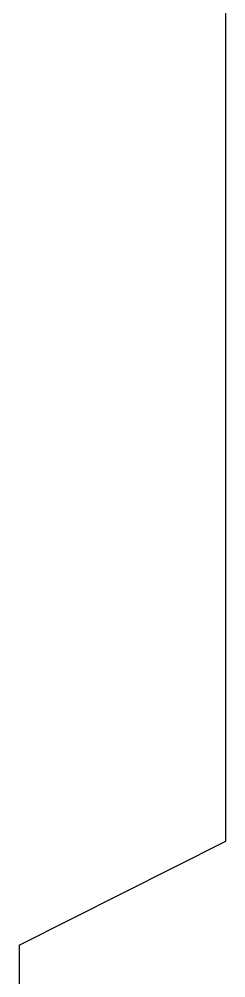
# Model space of a CAD drawing. Header units: metres. Extents: x 27 to 1668, y 87 to 577.
# Drawn here: x 192.17 to 202.11, y 278.43 to 324.45 of the extents above; entities that cross this region are included whole.
import ezdxf

# ---------------------------------------------------------------- set-up
doc = ezdxf.new("R2010")
doc.units = ezdxf.units.M
doc.layers.add('C_TEXT_TABLE', color=1, linetype='Continuous')
doc.layers.add('XREF', color=7, linetype='Continuous')

# ---------------------------------------------------------------- blocks, each defined once
blk = doc.blocks.new('XD_SWD LS')
at = {"layer": 'C_TEXT_TABLE'}
for p, q in [((202.11, 285), (202.11, 460)), ((202.11, 285), (202.11, 460)), ((202.11, 285), (202.11, 460)), ((202.11, 285), (202.11, 460)), ((202.11, 285), (202.11, 460)), ((202.11, 285), (202.11, 460)), ((192.173, 280), (202.11, 285)), ((192.173, 280), (202.11, 285)), ((192.173, 280), (192.173, 264)), ((192.173, 280), (192.173, 264))]:
    blk.add_line(p, q, dxfattribs=at)

msp = doc.modelspace()

# ---------------------------------------------------------------- block references
at = {"layer": 'XREF'}
msp.add_blockref('XD_SWD LS', (0, 0), dxfattribs=at)

doc.saveas('drawing.dxf')
